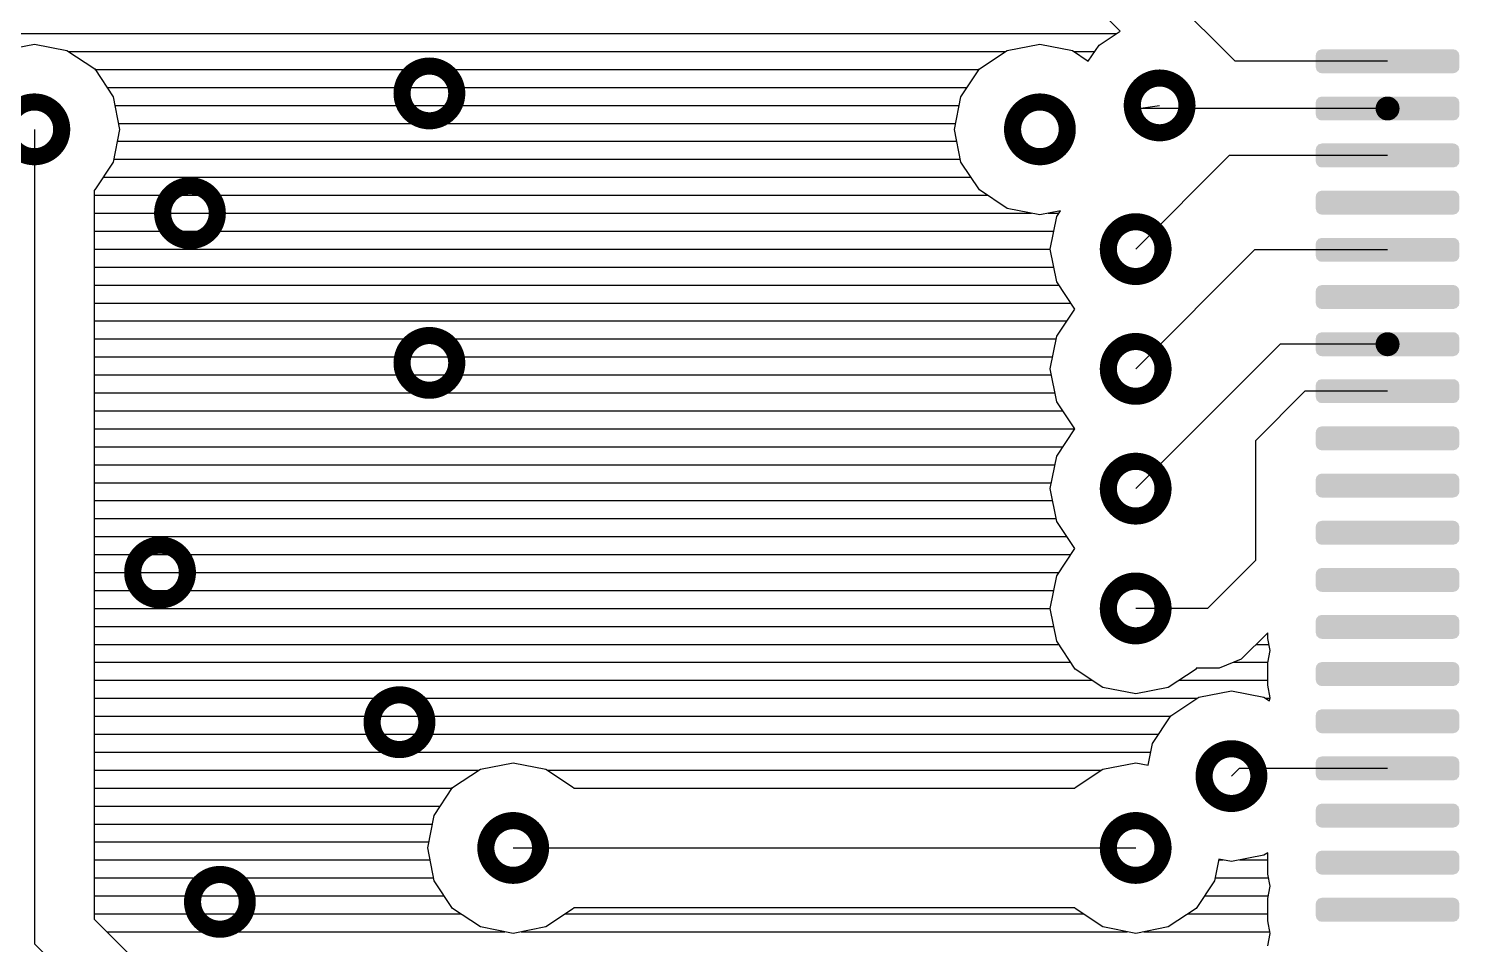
# Model space of a CAD drawing. Extents: x 295 to 953, y 10 to 290.
# Drawn here: x 626.58 to 656.94, y 190.38 to 209.8 of the extents above; entities that cross this region are included whole.
import ezdxf

# ---------------------------------------------------------------- set-up
doc = ezdxf.new("R2010")
doc.units = 0
doc.header["$LTSCALE"] = 5
doc.header["$MEASUREMENT"] = 0
doc.layers.get('0').update_dxf_attribs({"linetype": 'CONTINUOUS', "lineweight": 25})
doc.layers.add('130409_DV-DPH-A6_TOP', color=5, linetype='CONTINUOUS')

msp = doc.modelspace()

# ---------------------------------------------------------------- linework, layer by layer
for points, const_width in [([(634.507, 208.43, 1), (635.668, 208.43, 1)], 0.363), ([(650.001, 208.176, 1), (651.162, 208.176, 1)], 0.363), ([(626.125, 207.668, 1), (627.286, 207.668, 1)], 0.363), ([(647.461, 207.668, 1), (648.622, 207.668, 1)], 0.363), ([(655.291, 208.11, 1), (655.545, 208.11, 1)], 0.254), ([(629.427, 205.89, 1), (630.588, 205.89, 1)], 0.363), ([(649.493, 205.128, 1), (650.654, 205.128, 1)], 0.363), ([(634.507, 202.715, 1), (635.668, 202.715, 1)], 0.363), ([(649.493, 202.588, 1), (650.654, 202.588, 1)], 0.363), ([(655.291, 203.111, 1), (655.545, 203.111, 1)], 0.254), ([(649.493, 200.048, 1), (650.654, 200.048, 1)], 0.363), ([(628.792, 198.27, 1), (629.953, 198.27, 1)], 0.363), ([(649.493, 197.508, 1), (650.654, 197.508, 1)], 0.363), ([(633.872, 195.095, 1), (635.033, 195.095, 1)], 0.363), ([(651.525, 193.952, 1), (652.686, 193.952, 1)], 0.363), ([(636.285, 192.428, 1), (637.446, 192.428, 1)], 0.363), ([(649.493, 192.428, 1), (650.654, 192.428, 1)], 0.363), ([(630.062, 191.285, 1), (631.223, 191.285, 1)], 0.363)]:
    msp.add_lwpolyline(points, format="xyb", close=True, dxfattribs=dict(const_width=const_width))
for points in [[(653.894, 209.238), (653.906, 209.291), (656.942, 209.238), (656.926, 209.291)], [(653.894, 208.984), (653.894, 209.238), (656.942, 208.984), (656.942, 209.238)], [(653.906, 209.291), (653.918, 209.306), (656.926, 209.291), (656.922, 209.306)], [(653.918, 209.306), (653.952, 209.345), (656.922, 209.306), (656.877, 209.345)], [(653.952, 209.345), (653.98, 209.353), (656.877, 209.345), (656.868, 209.353)], [(653.98, 209.353), (654.021, 209.365), (656.868, 209.353), (656.815, 209.365)], [(653.909, 208.93), (653.894, 208.984), (656.93, 208.93), (656.942, 208.984)], [(653.914, 208.915), (653.909, 208.93), (656.917, 208.915), (656.93, 208.93)], [(653.958, 208.877), (653.914, 208.915), (656.883, 208.877), (656.917, 208.915)], [(653.967, 208.869), (653.958, 208.877), (656.855, 208.869), (656.883, 208.877)], [(654.021, 208.857), (653.967, 208.869), (656.815, 208.857), (656.855, 208.869)], [(653.894, 208.237), (653.906, 208.291), (656.942, 208.237), (656.926, 208.291)], [(653.906, 208.291), (653.918, 208.305), (656.926, 208.291), (656.922, 208.305)], [(653.918, 208.305), (653.952, 208.344), (656.922, 208.305), (656.877, 208.344)], [(653.952, 208.344), (653.98, 208.352), (656.877, 208.344), (656.868, 208.352)], [(653.98, 208.352), (654.021, 208.364), (656.868, 208.352), (656.815, 208.364)], [(653.894, 207.983), (653.894, 208.237), (656.942, 207.983), (656.942, 208.237)], [(653.909, 207.929), (653.894, 207.983), (656.93, 207.929), (656.942, 207.983)], [(653.914, 207.915), (653.909, 207.929), (656.917, 207.915), (656.93, 207.929)], [(653.958, 207.876), (653.914, 207.915), (656.883, 207.876), (656.917, 207.915)], [(653.967, 207.868), (653.958, 207.876), (656.855, 207.868), (656.883, 207.876)], [(654.021, 207.856), (653.967, 207.868), (656.815, 207.856), (656.855, 207.868)], [(653.918, 207.31), (653.952, 207.348), (656.922, 207.31), (656.877, 207.348)], [(653.952, 207.348), (653.98, 207.356), (656.877, 207.348), (656.868, 207.356)], [(653.98, 207.356), (654.021, 207.368), (656.868, 207.356), (656.815, 207.368)], [(653.894, 207.241), (653.906, 207.295), (656.942, 207.241), (656.926, 207.295)], [(653.894, 206.987), (653.894, 207.241), (656.942, 206.987), (656.942, 207.241)], [(653.906, 207.295), (653.918, 207.31), (656.926, 207.295), (656.922, 207.31)], [(653.909, 206.934), (653.894, 206.987), (656.93, 206.934), (656.942, 206.987)], [(653.914, 206.919), (653.909, 206.934), (656.917, 206.919), (656.93, 206.934)], [(653.958, 206.88), (653.914, 206.919), (656.883, 206.88), (656.917, 206.919)], [(653.967, 206.872), (653.958, 206.88), (656.855, 206.872), (656.883, 206.88)], [(654.021, 206.86), (653.967, 206.872), (656.815, 206.86), (656.855, 206.872)], [(653.894, 206.241), (653.906, 206.294), (656.942, 206.241), (656.926, 206.294)], [(653.894, 205.987), (653.894, 206.241), (656.942, 205.987), (656.942, 206.241)], [(653.906, 206.294), (653.918, 206.309), (656.926, 206.294), (656.922, 206.309)], [(653.918, 206.309), (653.952, 206.348), (656.922, 206.309), (656.877, 206.348)], [(653.952, 206.348), (653.98, 206.356), (656.877, 206.348), (656.868, 206.356)], [(653.98, 206.356), (654.021, 206.368), (656.868, 206.356), (656.815, 206.368)], [(653.909, 205.933), (653.894, 205.987), (656.93, 205.933), (656.942, 205.987)], [(653.914, 205.918), (653.909, 205.933), (656.917, 205.918), (656.93, 205.933)], [(653.958, 205.879), (653.914, 205.918), (656.883, 205.879), (656.917, 205.918)], [(653.967, 205.871), (653.958, 205.879), (656.855, 205.871), (656.883, 205.879)], [(654.021, 205.86), (653.967, 205.871), (656.815, 205.86), (656.855, 205.871)], [(653.894, 205.24), (653.906, 205.293), (656.942, 205.24), (656.926, 205.293)], [(653.894, 204.986), (653.894, 205.24), (656.942, 204.986), (656.942, 205.24)], [(653.906, 205.293), (653.918, 205.308), (656.926, 205.293), (656.922, 205.308)], [(653.918, 205.308), (653.952, 205.347), (656.922, 205.308), (656.877, 205.347)], [(653.952, 205.347), (653.98, 205.355), (656.877, 205.347), (656.868, 205.355)], [(653.98, 205.355), (654.021, 205.367), (656.868, 205.355), (656.815, 205.367)], [(653.909, 204.932), (653.894, 204.986), (656.93, 204.932), (656.942, 204.986)], [(653.914, 204.917), (653.909, 204.932), (656.917, 204.917), (656.93, 204.932)], [(653.958, 204.879), (653.914, 204.917), (656.883, 204.879), (656.917, 204.917)], [(653.967, 204.871), (653.958, 204.879), (656.855, 204.871), (656.883, 204.879)], [(654.021, 204.859), (653.967, 204.871), (656.815, 204.859), (656.855, 204.871)], [(653.918, 204.307), (653.952, 204.346), (656.922, 204.307), (656.877, 204.346)], [(653.952, 204.346), (653.98, 204.354), (656.877, 204.346), (656.868, 204.354)], [(653.98, 204.354), (654.021, 204.366), (656.868, 204.354), (656.815, 204.366)], [(653.894, 204.239), (653.906, 204.293), (656.942, 204.239), (656.926, 204.293)], [(653.894, 203.985), (653.894, 204.239), (656.942, 203.985), (656.942, 204.239)], [(653.906, 204.293), (653.918, 204.307), (656.926, 204.293), (656.922, 204.307)], [(653.909, 203.931), (653.894, 203.985), (656.93, 203.931), (656.942, 203.985)], [(653.914, 203.917), (653.909, 203.931), (656.917, 203.917), (656.93, 203.931)], [(653.958, 203.878), (653.914, 203.917), (656.883, 203.878), (656.917, 203.917)], [(653.967, 203.87), (653.958, 203.878), (656.855, 203.87), (656.883, 203.878)], [(654.021, 203.858), (653.967, 203.87), (656.815, 203.858), (656.855, 203.87)], [(653.894, 203.238), (653.906, 203.292), (656.942, 203.238), (656.926, 203.292)], [(653.894, 202.984), (653.894, 203.238), (656.942, 202.984), (656.942, 203.238)], [(653.906, 203.292), (653.918, 203.307), (656.926, 203.292), (656.922, 203.307)], [(653.918, 203.307), (653.952, 203.345), (656.922, 203.307), (656.877, 203.345)], [(653.952, 203.345), (653.98, 203.353), (656.877, 203.345), (656.868, 203.353)], [(653.98, 203.353), (654.021, 203.365), (656.868, 203.353), (656.815, 203.365)], [(653.909, 202.931), (653.894, 202.984), (656.93, 202.931), (656.942, 202.984)], [(653.914, 202.916), (653.909, 202.931), (656.917, 202.916), (656.93, 202.931)], [(653.958, 202.877), (653.914, 202.916), (656.883, 202.877), (656.917, 202.916)], [(653.967, 202.869), (653.958, 202.877), (656.855, 202.869), (656.883, 202.877)], [(654.021, 202.857), (653.967, 202.869), (656.815, 202.857), (656.855, 202.869)], [(653.894, 202.243), (653.906, 202.296), (656.942, 202.243), (656.926, 202.296)], [(653.894, 201.989), (653.894, 202.243), (656.942, 201.989), (656.942, 202.243)], [(653.906, 202.296), (653.918, 202.311), (656.926, 202.296), (656.922, 202.311)], [(653.918, 202.311), (653.952, 202.35), (656.922, 202.311), (656.877, 202.35)], [(653.952, 202.35), (653.98, 202.358), (656.877, 202.35), (656.868, 202.358)], [(653.98, 202.358), (654.021, 202.37), (656.868, 202.358), (656.815, 202.37)], [(653.909, 201.935), (653.894, 201.989), (656.93, 201.935), (656.942, 201.989)], [(653.914, 201.92), (653.909, 201.935), (656.917, 201.92), (656.93, 201.935)], [(653.958, 201.881), (653.914, 201.92), (656.883, 201.881), (656.917, 201.92)], [(653.967, 201.873), (653.958, 201.881), (656.855, 201.873), (656.883, 201.881)], [(654.021, 201.862), (653.967, 201.873), (656.815, 201.862), (656.855, 201.873)], [(653.894, 201.242), (653.906, 201.295), (656.942, 201.242), (656.926, 201.295)], [(653.906, 201.295), (653.918, 201.31), (656.926, 201.295), (656.922, 201.31)], [(653.918, 201.31), (653.952, 201.349), (656.922, 201.31), (656.877, 201.349)], [(653.952, 201.349), (653.98, 201.357), (656.877, 201.349), (656.868, 201.357)], [(653.98, 201.357), (654.021, 201.369), (656.868, 201.357), (656.815, 201.369)], [(653.894, 200.988), (653.894, 201.242), (656.942, 200.988), (656.942, 201.242)], [(653.909, 200.934), (653.894, 200.988), (656.93, 200.934), (656.942, 200.988)], [(653.914, 200.92), (653.909, 200.934), (656.917, 200.92), (656.93, 200.934)], [(653.958, 200.881), (653.914, 200.92), (656.883, 200.881), (656.917, 200.92)], [(653.967, 200.873), (653.958, 200.881), (656.855, 200.873), (656.883, 200.881)], [(654.021, 200.861), (653.967, 200.873), (656.815, 200.861), (656.855, 200.873)], [(653.98, 200.356), (654.021, 200.368), (656.868, 200.356), (656.815, 200.368)], [(653.894, 200.241), (653.906, 200.295), (656.942, 200.241), (656.926, 200.295)], [(653.894, 199.987), (653.894, 200.241), (656.942, 199.987), (656.942, 200.241)], [(653.906, 200.295), (653.918, 200.309), (656.926, 200.295), (656.922, 200.309)], [(653.918, 200.309), (653.952, 200.348), (656.922, 200.309), (656.877, 200.348)], [(653.952, 200.348), (653.98, 200.356), (656.877, 200.348), (656.868, 200.356)], [(653.909, 199.933), (653.894, 199.987), (656.93, 199.933), (656.942, 199.987)], [(653.914, 199.919), (653.909, 199.933), (656.917, 199.919), (656.93, 199.933)], [(653.958, 199.88), (653.914, 199.919), (656.883, 199.88), (656.917, 199.919)], [(653.967, 199.872), (653.958, 199.88), (656.855, 199.872), (656.883, 199.88)], [(654.021, 199.86), (653.967, 199.872), (656.815, 199.86), (656.855, 199.872)], [(653.894, 199.24), (653.906, 199.294), (656.942, 199.24), (656.926, 199.294)], [(653.894, 198.986), (653.894, 199.24), (656.942, 198.986), (656.942, 199.24)], [(653.906, 199.294), (653.918, 199.309), (656.926, 199.294), (656.922, 199.309)], [(653.918, 199.309), (653.952, 199.347), (656.922, 199.309), (656.877, 199.347)], [(653.952, 199.347), (653.98, 199.355), (656.877, 199.347), (656.868, 199.355)], [(653.98, 199.355), (654.021, 199.367), (656.868, 199.355), (656.815, 199.367)], [(653.909, 198.933), (653.894, 198.986), (656.93, 198.933), (656.942, 198.986)], [(653.914, 198.918), (653.909, 198.933), (656.917, 198.918), (656.93, 198.933)], [(653.958, 198.879), (653.914, 198.918), (656.883, 198.879), (656.917, 198.918)], [(653.967, 198.871), (653.958, 198.879), (656.855, 198.871), (656.883, 198.879)], [(654.021, 198.859), (653.967, 198.871), (656.815, 198.859), (656.855, 198.871)], [(653.894, 198.24), (653.906, 198.293), (656.942, 198.24), (656.926, 198.293)], [(653.894, 197.986), (653.894, 198.24), (656.942, 197.986), (656.942, 198.24)], [(653.906, 198.293), (653.918, 198.308), (656.926, 198.293), (656.922, 198.308)], [(653.918, 198.308), (653.952, 198.347), (656.922, 198.308), (656.877, 198.347)], [(653.952, 198.347), (653.98, 198.355), (656.877, 198.347), (656.868, 198.355)], [(653.98, 198.355), (654.021, 198.367), (656.868, 198.355), (656.815, 198.367)], [(653.909, 197.932), (653.894, 197.986), (656.93, 197.932), (656.942, 197.986)], [(653.914, 197.917), (653.909, 197.932), (656.917, 197.917), (656.93, 197.932)], [(653.958, 197.878), (653.914, 197.917), (656.883, 197.878), (656.917, 197.917)], [(653.967, 197.87), (653.958, 197.878), (656.855, 197.87), (656.883, 197.878)], [(654.021, 197.859), (653.967, 197.87), (656.815, 197.859), (656.855, 197.87)], [(653.918, 197.312), (653.952, 197.351), (656.922, 197.312), (656.877, 197.351)], [(653.952, 197.351), (653.98, 197.359), (656.877, 197.351), (656.868, 197.359)], [(653.98, 197.359), (654.021, 197.371), (656.868, 197.359), (656.815, 197.371)], [(653.894, 197.244), (653.906, 197.297), (656.942, 197.244), (656.926, 197.297)], [(653.894, 196.99), (653.894, 197.244), (656.942, 196.99), (656.942, 197.244)], [(653.906, 197.297), (653.918, 197.312), (656.926, 197.297), (656.922, 197.312)], [(653.909, 196.936), (653.894, 196.99), (656.93, 196.936), (656.942, 196.99)], [(653.914, 196.922), (653.909, 196.936), (656.917, 196.922), (656.93, 196.936)], [(653.958, 196.883), (653.914, 196.922), (656.883, 196.883), (656.917, 196.922)], [(653.967, 196.875), (653.958, 196.883), (656.855, 196.875), (656.883, 196.883)], [(654.021, 196.863), (653.967, 196.875), (656.815, 196.863), (656.855, 196.875)], [(653.894, 196.243), (653.906, 196.297), (656.942, 196.243), (656.926, 196.297)], [(653.894, 195.989), (653.894, 196.243), (656.942, 195.989), (656.942, 196.243)], [(653.906, 196.297), (653.918, 196.311), (656.926, 196.297), (656.922, 196.311)], [(653.918, 196.311), (653.952, 196.35), (656.922, 196.311), (656.877, 196.35)], [(653.952, 196.35), (653.98, 196.358), (656.877, 196.35), (656.868, 196.358)], [(653.98, 196.358), (654.021, 196.37), (656.868, 196.358), (656.815, 196.37)], [(653.909, 195.935), (653.894, 195.989), (656.93, 195.935), (656.942, 195.989)], [(653.914, 195.921), (653.909, 195.935), (656.917, 195.921), (656.93, 195.935)], [(653.958, 195.882), (653.914, 195.921), (656.883, 195.882), (656.917, 195.921)], [(653.967, 195.874), (653.958, 195.882), (656.855, 195.874), (656.883, 195.882)], [(654.021, 195.862), (653.967, 195.874), (656.815, 195.862), (656.855, 195.874)], [(653.894, 195.242), (653.906, 195.296), (656.942, 195.242), (656.926, 195.296)], [(653.894, 194.988), (653.894, 195.242), (656.942, 194.988), (656.942, 195.242)], [(653.906, 195.296), (653.918, 195.311), (656.926, 195.296), (656.922, 195.311)], [(653.918, 195.311), (653.952, 195.349), (656.922, 195.311), (656.877, 195.349)], [(653.952, 195.349), (653.98, 195.357), (656.877, 195.349), (656.868, 195.357)], [(653.98, 195.357), (654.021, 195.369), (656.868, 195.357), (656.815, 195.369)], [(653.909, 194.935), (653.894, 194.988), (656.93, 194.935), (656.942, 194.988)], [(653.914, 194.92), (653.909, 194.935), (656.917, 194.92), (656.93, 194.935)], [(653.958, 194.881), (653.914, 194.92), (656.883, 194.881), (656.917, 194.92)], [(653.967, 194.873), (653.958, 194.881), (656.855, 194.873), (656.883, 194.881)], [(654.021, 194.861), (653.967, 194.873), (656.815, 194.861), (656.855, 194.873)], [(653.894, 194.242), (653.906, 194.295), (656.942, 194.242), (656.926, 194.295)], [(653.906, 194.295), (653.918, 194.31), (656.926, 194.295), (656.922, 194.31)], [(653.918, 194.31), (653.952, 194.349), (656.922, 194.31), (656.877, 194.349)], [(653.952, 194.349), (653.98, 194.357), (656.877, 194.349), (656.868, 194.357)], [(653.98, 194.357), (654.021, 194.369), (656.868, 194.357), (656.815, 194.369)], [(653.894, 193.988), (653.894, 194.242), (656.942, 193.988), (656.942, 194.242)], [(653.909, 193.934), (653.894, 193.988), (656.93, 193.934), (656.942, 193.988)], [(653.914, 193.919), (653.909, 193.934), (656.917, 193.919), (656.93, 193.934)], [(653.958, 193.88), (653.914, 193.919), (656.883, 193.88), (656.917, 193.919)], [(653.967, 193.872), (653.958, 193.88), (656.855, 193.872), (656.883, 193.88)], [(654.021, 193.861), (653.967, 193.872), (656.815, 193.861), (656.855, 193.872)], [(653.894, 193.241), (653.906, 193.294), (656.942, 193.241), (656.926, 193.294)], [(653.894, 192.987), (653.894, 193.241), (656.942, 192.987), (656.942, 193.241)], [(653.906, 193.294), (653.918, 193.309), (656.926, 193.294), (656.922, 193.309)], [(653.918, 193.309), (653.952, 193.348), (656.922, 193.309), (656.877, 193.348)], [(653.952, 193.348), (653.98, 193.356), (656.877, 193.348), (656.868, 193.356)], [(653.98, 193.356), (654.021, 193.368), (656.868, 193.356), (656.815, 193.368)], [(653.909, 192.933), (653.894, 192.987), (656.93, 192.933), (656.942, 192.987)], [(653.914, 192.919), (653.909, 192.933), (656.917, 192.919), (656.93, 192.933)], [(653.958, 192.88), (653.914, 192.919), (656.883, 192.88), (656.917, 192.919)], [(653.967, 192.872), (653.958, 192.88), (656.855, 192.872), (656.883, 192.88)], [(654.021, 192.86), (653.967, 192.872), (656.815, 192.86), (656.855, 192.872)], [(653.894, 192.245), (653.906, 192.299), (656.942, 192.245), (656.926, 192.299)], [(653.894, 191.991), (653.894, 192.245), (656.942, 191.991), (656.942, 192.245)], [(653.906, 192.299), (653.918, 192.313), (656.926, 192.299), (656.922, 192.313)], [(653.918, 192.313), (653.952, 192.352), (656.922, 192.313), (656.877, 192.352)], [(653.952, 192.352), (653.98, 192.36), (656.877, 192.352), (656.868, 192.36)], [(653.98, 192.36), (654.021, 192.372), (656.868, 192.36), (656.815, 192.372)], [(653.909, 191.938), (653.894, 191.991), (656.93, 191.938), (656.942, 191.991)], [(653.914, 191.923), (653.909, 191.938), (656.917, 191.923), (656.93, 191.938)], [(653.958, 191.884), (653.914, 191.923), (656.883, 191.884), (656.917, 191.923)], [(653.967, 191.876), (653.958, 191.884), (656.855, 191.876), (656.883, 191.884)], [(654.021, 191.864), (653.967, 191.876), (656.815, 191.864), (656.855, 191.876)], [(653.894, 191.244), (653.906, 191.298), (656.942, 191.244), (656.926, 191.298)], [(653.906, 191.298), (653.918, 191.313), (656.926, 191.298), (656.922, 191.313)], [(653.918, 191.313), (653.952, 191.351), (656.922, 191.313), (656.877, 191.351)], [(653.952, 191.351), (653.98, 191.359), (656.877, 191.351), (656.868, 191.359)], [(653.98, 191.359), (654.021, 191.371), (656.868, 191.359), (656.815, 191.371)], [(653.894, 190.99), (653.894, 191.244), (656.942, 190.99), (656.942, 191.244)], [(653.909, 190.937), (653.894, 190.99), (656.93, 190.937), (656.942, 190.99)], [(653.914, 190.922), (653.909, 190.937), (656.917, 190.922), (656.93, 190.937)], [(653.958, 190.883), (653.914, 190.922), (656.883, 190.883), (656.917, 190.922)], [(653.967, 190.875), (653.958, 190.883), (656.855, 190.875), (656.883, 190.883)], [(654.021, 190.863), (653.967, 190.875), (656.815, 190.863), (656.855, 190.875)]]:
    msp.add_solid(points)
at = {"layer": '130409_DV-DPH-A6_TOP', "color": 7}
for p, q in [((652.182, 209.111), (648.55, 212.748)), ((649.743, 209.751), (647.828, 211.671)), ((623.419, 209.7), (649.662, 209.7)), ((626.01, 209.339), (626.706, 209.476)), ((626.706, 209.476), (627.396, 209.339)), ((647.346, 209.339), (648.042, 209.476)), ((648.042, 209.476), (648.732, 209.339)), ((649.296, 209.456), (649.743, 209.751)), ((627.396, 209.339), (627.986, 208.948)), ((627.432, 209.319), (647.31, 209.319)), ((646.756, 208.948), (647.346, 209.339)), ((648.732, 209.339), (649.068, 209.116)), ((648.768, 209.319), (649.205, 209.319)), ((649.068, 209.116), (649.296, 209.456)), ((627.986, 208.948), (628.377, 208.359)), ((627.991, 208.938), (646.751, 208.938)), ((646.365, 208.359), (646.756, 208.948)), ((655.418, 209.111), (652.182, 209.111)), ((628.25, 208.557), (646.492, 208.557)), ((628.377, 208.359), (628.514, 207.668)), ((646.228, 207.668), (646.365, 208.359)), ((628.412, 208.176), (646.33, 208.176)), ((650.135, 208.11), (650.582, 208.176)), ((655.418, 208.11), (650.135, 208.11)), ((626.706, 207.668), (626.706, 190.396)), ((628.514, 207.668), (628.377, 206.972)), ((628.489, 207.795), (646.253, 207.795)), ((646.365, 206.972), (646.228, 207.668)), ((628.463, 207.414), (646.279, 207.414)), ((652.06, 207.114), (650.074, 205.128)), ((655.418, 207.114), (652.06, 207.114)), ((628.377, 206.972), (627.986, 206.383)), ((628.387, 207.033), (646.355, 207.033)), ((646.756, 206.383), (646.365, 206.972)), ((628.164, 206.652), (646.579, 206.652)), ((627.986, 206.383), (627.976, 206.378)), ((627.976, 206.378), (627.976, 190.919)), ((627.976, 206.271), (646.929, 206.271)), ((647.346, 205.992), (646.756, 206.383)), ((627.976, 205.89), (647.864, 205.89)), ((648.042, 205.854), (647.346, 205.992)), ((648.478, 205.941), (648.042, 205.854)), ((648.214, 205.89), (648.443, 205.89)), ((648.397, 205.819), (648.478, 205.941)), ((648.26, 205.128), (648.397, 205.819)), ((627.976, 205.509), (648.336, 205.509)), ((627.976, 205.128), (648.26, 205.128)), ((648.397, 204.432), (648.26, 205.128)), ((652.598, 205.113), (650.074, 202.588)), ((655.418, 205.113), (652.598, 205.113)), ((627.976, 204.747), (648.336, 204.747)), ((627.976, 204.366), (648.443, 204.366)), ((648.783, 203.858), (648.397, 204.432)), ((627.976, 203.985), (648.697, 203.985)), ((648.397, 203.279), (648.783, 203.858)), ((627.976, 203.604), (648.611, 203.604)), ((627.976, 203.223), (648.387, 203.223)), ((648.26, 202.588), (648.397, 203.279)), ((653.137, 203.111), (650.074, 200.048)), ((655.418, 203.111), (653.137, 203.111)), ((627.976, 202.842), (648.311, 202.842)), ((648.397, 201.892), (648.26, 202.588)), ((627.976, 202.461), (648.285, 202.461)), ((627.976, 202.08), (648.362, 202.08)), ((648.783, 201.318), (648.397, 201.892)), ((653.665, 202.116), (652.614, 201.064)), ((655.418, 202.116), (653.665, 202.116)), ((627.976, 201.699), (648.524, 201.699)), ((627.976, 201.318), (648.783, 201.318)), ((648.397, 200.739), (648.783, 201.318)), ((652.614, 201.064), (652.614, 198.524)), ((627.976, 200.937), (648.524, 200.937)), ((648.26, 200.048), (648.397, 200.739)), ((627.976, 200.556), (648.362, 200.556)), ((627.976, 200.175), (648.285, 200.175)), ((627.976, 199.794), (648.311, 199.794)), ((648.397, 199.352), (648.26, 200.048)), ((627.976, 199.413), (648.387, 199.413)), ((648.783, 198.778), (648.397, 199.352)), ((627.976, 199.032), (648.611, 199.032)), ((627.976, 198.651), (648.697, 198.651)), ((648.397, 198.199), (648.783, 198.778)), ((627.976, 198.27), (648.443, 198.27)), ((652.614, 198.524), (651.598, 197.508)), ((648.26, 197.508), (648.397, 198.199)), ((627.976, 197.889), (648.336, 197.889)), ((627.976, 197.508), (648.26, 197.508)), ((648.397, 196.812), (648.26, 197.508)), ((651.598, 197.508), (650.074, 197.508)), ((627.976, 197.127), (648.336, 197.127)), ((627.976, 196.746), (648.443, 196.746)), ((648.788, 196.223), (648.397, 196.812)), ((652.878, 196.99), (652.314, 196.431)), ((652.629, 196.746), (652.903, 196.746)), ((652.878, 196.873), (652.878, 196.99)), ((652.929, 196.614), (652.878, 196.873)), ((652.314, 196.431), (651.846, 196.238)), ((652.878, 196.355), (652.929, 196.614)), ((627.976, 196.365), (648.697, 196.365)), ((649.378, 195.832), (648.788, 196.223)), ((651.354, 196.223), (650.764, 195.832)), ((651.359, 196.238), (651.354, 196.223)), ((651.846, 196.238), (651.359, 196.238)), ((652.156, 196.365), (652.878, 196.365)), ((652.878, 195.877), (652.878, 196.355)), ((627.976, 195.984), (649.154, 195.984)), ((650.074, 195.694), (649.378, 195.832)), ((650.764, 195.832), (650.074, 195.694)), ((650.988, 195.984), (652.878, 195.984)), ((652.929, 195.613), (652.878, 195.877)), ((627.976, 195.603), (651.374, 195.603)), ((650.82, 195.232), (651.41, 195.623)), ((651.41, 195.623), (652.106, 195.76)), ((652.106, 195.76), (652.796, 195.623)), ((652.796, 195.623), (652.913, 195.547)), ((652.832, 195.603), (652.923, 195.603)), ((652.913, 195.547), (652.929, 195.613)), ((627.976, 195.222), (650.815, 195.222)), ((650.429, 194.643), (650.82, 195.232)), ((627.976, 194.841), (650.556, 194.841)), ((650.338, 194.186), (650.429, 194.643)), ((627.976, 194.46), (650.394, 194.46)), ((627.976, 194.079), (636.134, 194.079)), ((635.58, 193.708), (636.17, 194.099)), ((636.17, 194.099), (636.866, 194.236)), ((636.866, 194.236), (637.556, 194.099)), ((637.556, 194.099), (638.146, 193.708)), ((637.592, 194.079), (649.342, 194.079)), ((648.788, 193.708), (649.378, 194.099)), ((649.378, 194.099), (650.074, 194.236)), ((650.074, 194.236), (650.338, 194.186)), ((652.268, 194.115), (652.106, 193.952)), ((655.418, 194.115), (652.268, 194.115)), ((627.976, 193.698), (635.575, 193.698)), ((635.189, 193.119), (635.58, 193.708)), ((638.146, 193.708), (638.151, 193.698)), ((638.151, 193.698), (648.783, 193.698)), ((638.151, 193.698), (648.783, 193.698)), ((648.783, 193.698), (648.788, 193.708)), ((627.976, 193.317), (635.316, 193.317)), ((635.052, 192.428), (635.189, 193.119)), ((627.976, 192.936), (635.154, 192.936)), ((627.976, 192.555), (635.077, 192.555)), ((627.976, 192.174), (635.103, 192.174)), ((635.189, 191.732), (635.052, 192.428)), ((636.866, 192.428), (650.074, 192.428)), ((651.836, 192.189), (651.745, 191.732)), ((651.831, 192.174), (651.928, 192.174)), ((652.106, 192.138), (651.836, 192.189)), ((652.796, 192.276), (652.106, 192.138)), ((652.278, 192.174), (652.878, 192.174)), ((652.878, 192.326), (652.796, 192.276)), ((652.878, 191.874), (652.878, 192.326)), ((652.929, 191.615), (652.878, 191.874)), ((627.976, 191.793), (635.179, 191.793)), ((635.58, 191.143), (635.189, 191.732)), ((651.745, 191.732), (651.354, 191.143)), ((651.755, 191.793), (652.893, 191.793)), ((652.878, 191.356), (652.929, 191.615)), ((627.976, 191.412), (635.403, 191.412)), ((651.532, 191.412), (652.888, 191.412)), ((652.878, 190.879), (652.878, 191.356)), ((627.976, 191.031), (635.753, 191.031)), ((636.17, 190.752), (635.58, 191.143)), ((638.146, 191.143), (637.556, 190.752)), ((637.973, 191.031), (648.961, 191.031)), ((638.151, 191.158), (638.146, 191.143)), ((648.783, 191.158), (638.151, 191.158)), ((648.788, 191.143), (648.783, 191.158)), ((649.378, 190.752), (648.788, 191.143)), ((651.354, 191.143), (650.764, 190.752)), ((651.181, 191.031), (652.878, 191.031)), ((627.976, 190.919), (629.769, 189.126)), ((628.245, 190.65), (636.688, 190.65)), ((636.866, 190.614), (636.17, 190.752)), ((637.556, 190.752), (636.866, 190.614)), ((637.038, 190.65), (649.896, 190.65)), ((650.074, 190.614), (649.378, 190.752)), ((650.764, 190.752), (650.074, 190.614)), ((650.246, 190.65), (652.918, 190.65)), ((652.929, 190.614), (652.878, 190.879)), ((626.706, 190.396), (629.246, 187.856)), ((652.878, 190.355), (652.929, 190.614))]:
    msp.add_line(p, q, dxfattribs=at)

doc.saveas('drawing.dxf')
